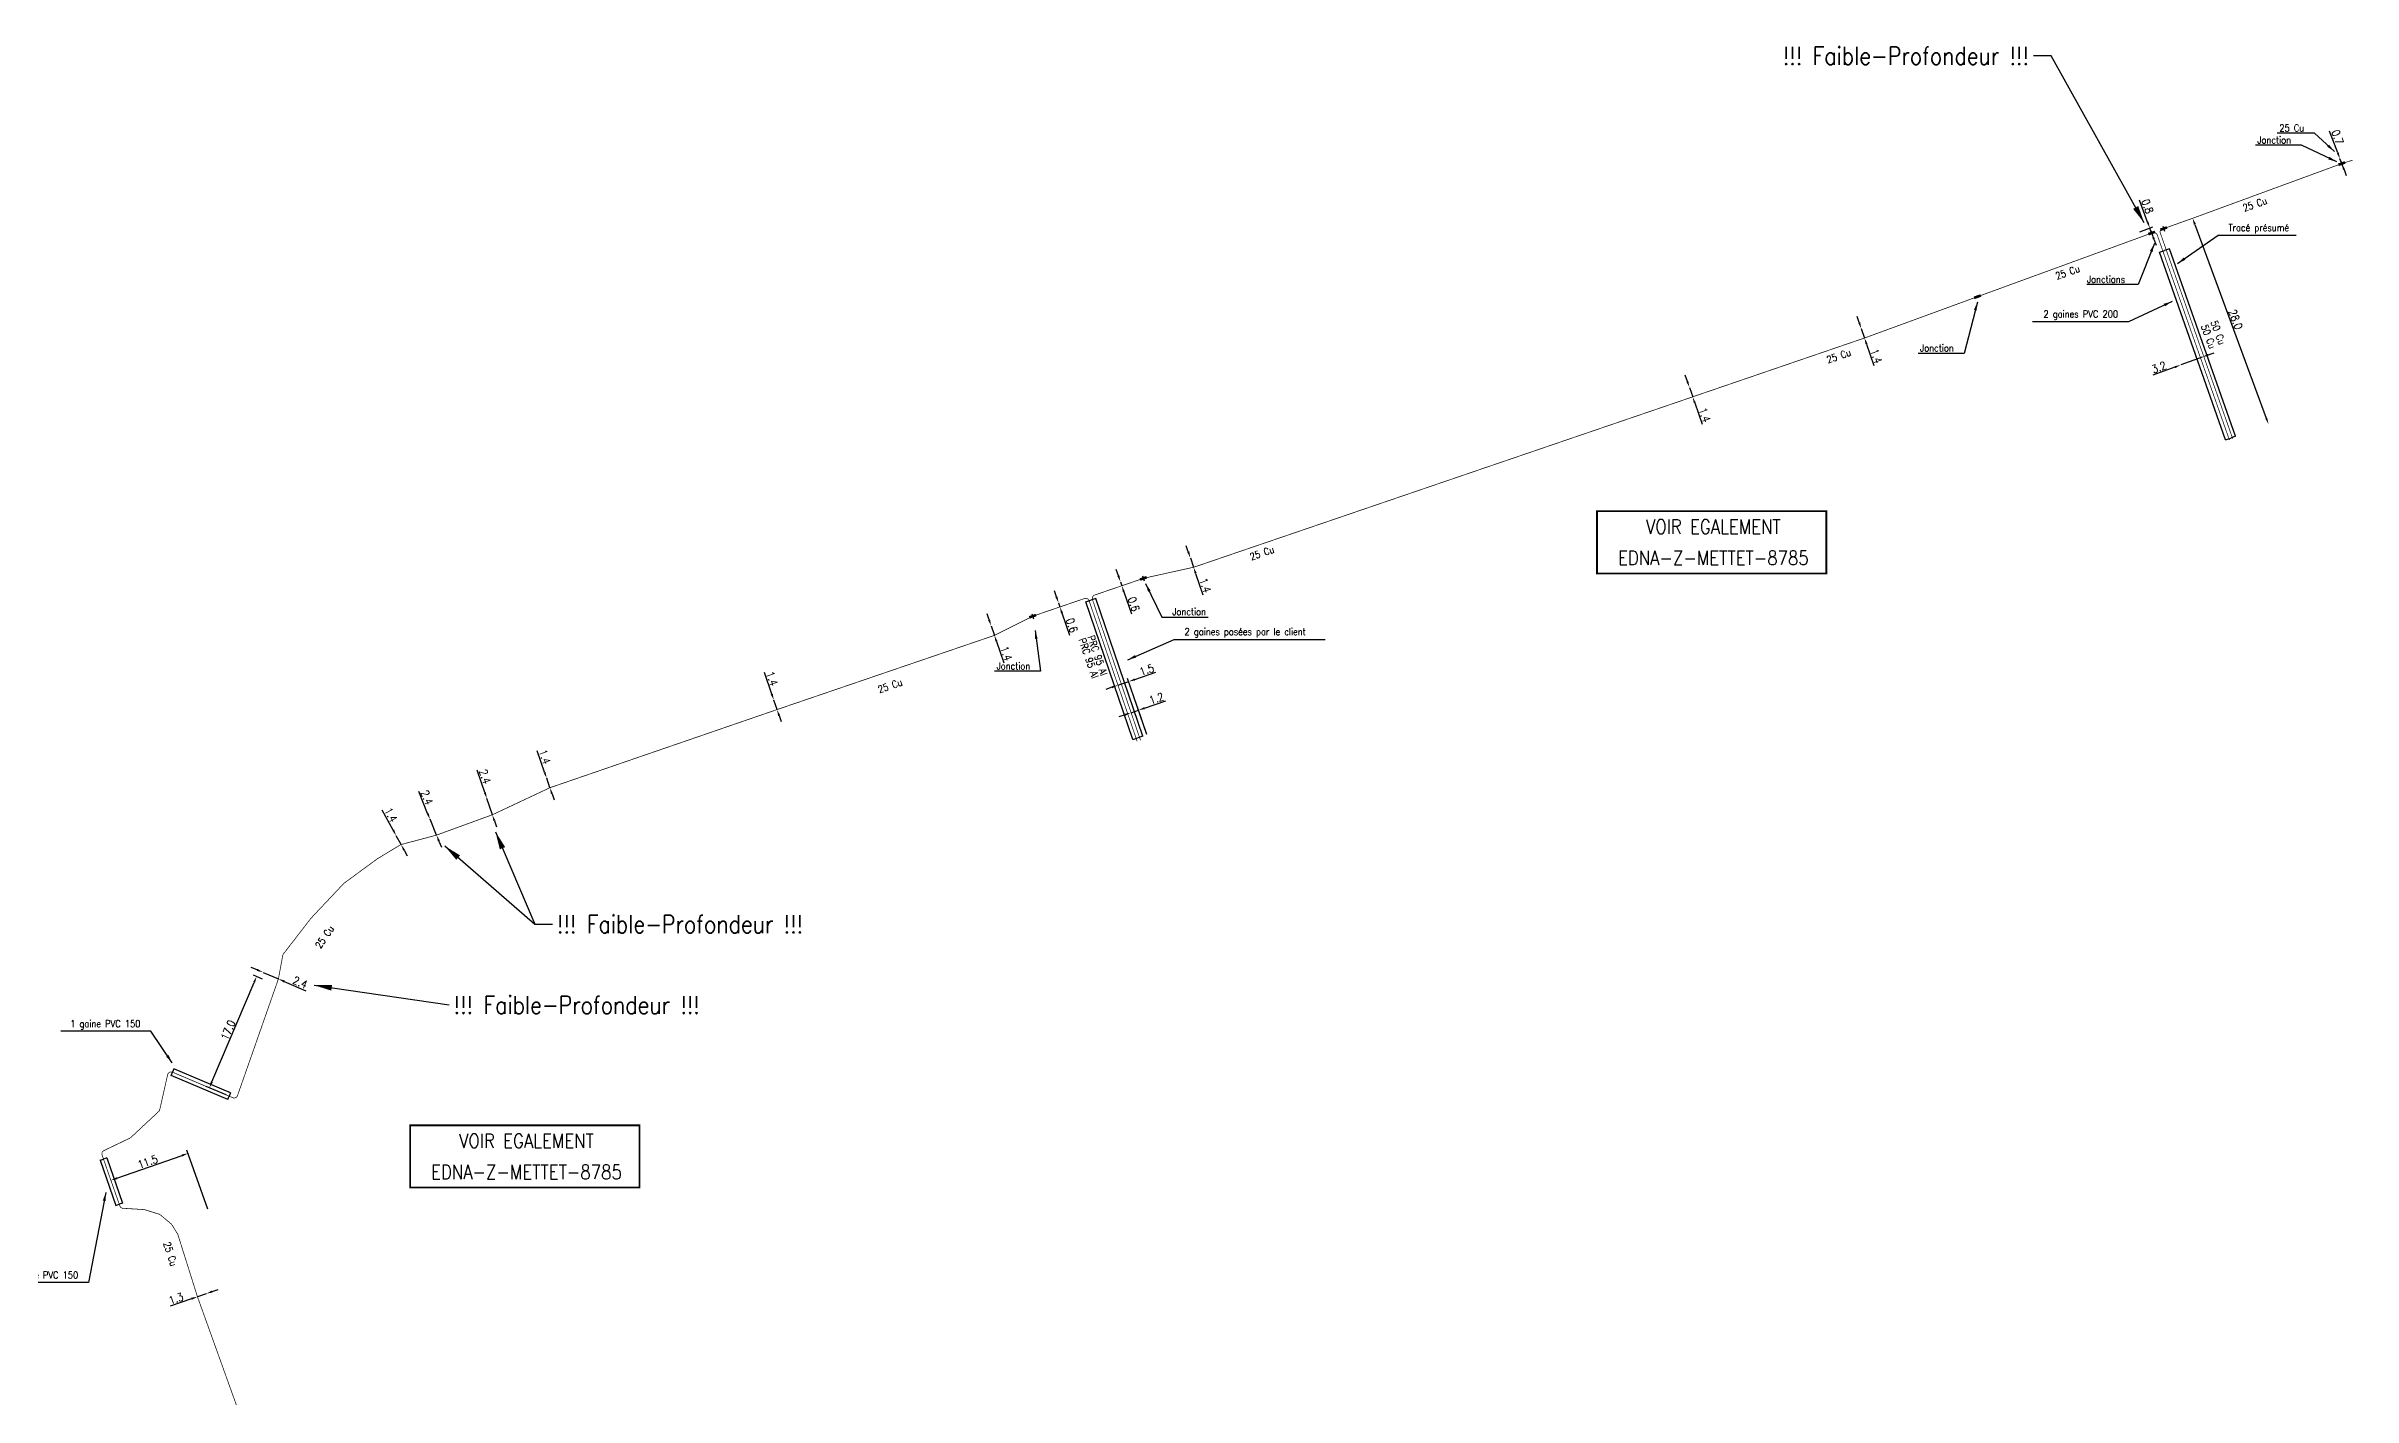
# Model space of a CAD drawing. Header units: millimetres. Extents: x 169511 to 170000, y 110010 to 110475.
# Drawn here: x 169675.7 to 170000, y 110285 to 110474.8 of the extents above; entities that cross this region are included whole.
import ezdxf
from ezdxf.enums import TextEntityAlignment as Align

# ---------------------------------------------------------------- set-up
doc = ezdxf.new("R2010")
doc.units = ezdxf.units.MM
doc.header["$PDMODE"] = 34
doc.layers.get('0').update_dxf_attribs({"linetype": 'CONTINUOUS'})
doc.layers.get('Defpoints').update_dxf_attribs({"linetype": 'CONTINUOUS'})
for name, color, linetype in [('M_120', 5, 'M_ST_13'), ('M_300', 7, 'CONTINUOUS'), ('M_400', 7, 'CONTINUOUS'), ('M_420', 7, 'CONTINUOUS'), ('M_930', 7, 'CONTINUOUS')]:
    doc.layers.add(name, color=color, linetype=linetype)
doc.styles.get("Standard").update_dxf_attribs({"font": 'romans.shx', "width": 0.85})
doc.linetypes.add('M_ST_13', pattern='A,5,-0.3,["oo",Standard,S=1.5,R=0,X=0,Y=-0.5],-3', length=8.3)
doc.dimstyles.get("Standard").update_dxf_attribs({"dimtxt": 1.5, "dimasz": 1.2, "dimexe": 0.625, "dimexo": 0.625, "dimgap": 0.25, "dimtad": 1, "dimdec": 1, "dimzin": 0, "dimdsep": 46, "dimtxsty": 'Standard', "dimcen": -0.5, "dimadec": 0, "dimazin": 0, "dimtfac": 1, "dimtdec": 1, "dimtmove": 0, "dimatfit": 3, "dimfxl": 0, "dimtolj": 1, "dimtzin": 0, "dimarcsym": 0})

# ---------------------------------------------------------------- blocks, each defined once
blk = doc.blocks.new('*D43')
at = {"layer": 'Defpoints', "color": 0, "linetype": 'Continuous', "transparency": 16777216}
for p in [(169818.07, 110396.58), (169818.07, 110396.58), (169818.26, 110396.01)]:
    blk.add_point(p, dxfattribs=at)
at = {"layer": 'M_120', "color": 0, "linetype": 'Continuous', "lineweight": -2, "transparency": 16777216}
for p, q in [((169817.78, 110397.43), (169817.49, 110398.28)), ((169818.07, 110396.58), (169818.26, 110396.01)), ((169818.55, 110395.16), (169819.61, 110392.05))]:
    blk.add_line(p, q, dxfattribs=at)
at = {"layer": 'M_120', "color": 0, "linetype": 'Continuous', "transparency": 16777216}
for points in [[(169817.92, 110397.48), (169817.64, 110397.38), (169818.07, 110396.58)], [(169818.7, 110395.21), (169818.41, 110395.11), (169818.26, 110396.01)]]:
    blk.add_solid(points, dxfattribs=at)
at = {"layer": 'M_120', "color": 0, "linetype": 'Continuous', "transparency": 16777216, "insert": (169819.94, 110393.42), "char_height": 1.125, "attachment_point": 5, "rotation": 288.8615}
blk.add_mtext('\\A1;0.6', dxfattribs=at)
blk = doc.blocks.new('*D44')
at = {"layer": 'Defpoints', "color": 0, "linetype": 'Continuous', "transparency": 16777216}
for p in [(169826.78, 110399.55), (169826.78, 110399.55), (169826.97, 110398.98)]:
    blk.add_point(p, dxfattribs=at)
at = {"layer": 'M_120', "color": 0, "linetype": 'Continuous', "lineweight": -2, "transparency": 16777216}
for p, q in [((169826.49, 110400.4), (169826.2, 110401.26)), ((169826.78, 110399.55), (169826.97, 110398.98)), ((169827.26, 110398.13), (169828.32, 110395.03))]:
    blk.add_line(p, q, dxfattribs=at)
at = {"layer": 'M_120', "color": 0, "linetype": 'Continuous', "transparency": 16777216}
for points in [[(169826.63, 110400.45), (169826.34, 110400.35), (169826.78, 110399.55)], [(169827.4, 110398.18), (169827.12, 110398.08), (169826.97, 110398.98)]]:
    blk.add_solid(points, dxfattribs=at)
at = {"layer": 'M_120', "color": 0, "linetype": 'Continuous', "transparency": 16777216, "insert": (169828.65, 110396.4), "char_height": 1.125, "attachment_point": 5, "rotation": 288.8615}
blk.add_mtext('\\A1;0.6', dxfattribs=at)
blk = doc.blocks.new('*D45')
at = {"layer": 'Defpoints', "color": 0, "linetype": 'Continuous', "transparency": 16777216}
for p in [(169826.43, 110385), (169827.94, 110385.52), (169830.64, 110377.62)]:
    blk.add_point(p, dxfattribs=at)
at = {"layer": 'M_120', "color": 0, "linetype": 'Continuous', "lineweight": -2, "transparency": 16777216}
for p, q in [((169828.79, 110385.81), (169831.77, 110386.83)), ((169825.58, 110384.71), (169824.73, 110384.42)), ((169826.43, 110385), (169827.94, 110385.52)), ((169830.49, 110378.07), (169827.79, 110385.96))]:
    blk.add_line(p, q, dxfattribs=at)
at = {"layer": 'M_120', "color": 0, "linetype": 'Continuous', "transparency": 16777216}
for points in [[(169825.53, 110384.85), (169825.63, 110384.57), (169826.43, 110385)], [(169828.75, 110385.95), (169828.84, 110385.67), (169827.94, 110385.52)]]:
    blk.add_solid(points, dxfattribs=at)
at = {"layer": 'M_120', "color": 0, "linetype": 'Continuous', "transparency": 16777216, "insert": (169830.46, 110387.17), "char_height": 1.125, "attachment_point": 5, "rotation": 18.8615}
blk.add_mtext('\\A1;1.5', dxfattribs=at)
blk = doc.blocks.new('M_300_04')
at = {"color": 0, "linetype": 'Continuous'}
blk.add_line((0, 0.375), (0, -0.375), dxfattribs=at)
blk.add_solid([(-0.5, 0.1875), (-0.5, -0.1875), (0.5, 0.1875), (0.5, -0.1875)], dxfattribs=at)
at = {"color": 0, "linetype": 'Continuous', "width": 0.75, "flags": 3}
for tag, p in [('DEF_LEG', (0, -5)), ('DEF_COUP', (0, -7.5)), ('DEF_TYPE', (0, -10))]:
    blk.add_attdef(tag, text='', height=1.2, dxfattribs=at).set_placement(p, align=Align.MIDDLE)
blk = doc.blocks.new('*D46')
at = {"layer": 'Defpoints', "color": 0, "linetype": 'Continuous', "transparency": 16777216}
for p in [(169828.28, 110381.14), (169829.32, 110381.49), (169830.64, 110377.62)]:
    blk.add_point(p, dxfattribs=at)
at = {"layer": 'M_120', "color": 0, "linetype": 'Continuous', "lineweight": -2, "transparency": 16777216}
for p, q in [((169827.43, 110380.85), (169826.57, 110380.56)), ((169828.28, 110381.14), (169829.32, 110381.49)), ((169830.49, 110378.07), (169829.17, 110381.94)), ((169830.17, 110381.79), (169833.14, 110382.8))]:
    blk.add_line(p, q, dxfattribs=at)
at = {"layer": 'M_120', "color": 0, "linetype": 'Continuous', "transparency": 16777216}
for points in [[(169827.38, 110380.99), (169827.47, 110380.71), (169828.28, 110381.14)], [(169830.12, 110381.93), (169830.22, 110381.64), (169829.32, 110381.49)]]:
    blk.add_solid(points, dxfattribs=at)
at = {"layer": 'M_120', "color": 0, "linetype": 'Continuous', "transparency": 16777216, "insert": (169831.84, 110383.15), "char_height": 1.125, "attachment_point": 5, "rotation": 18.8615}
blk.add_mtext('\\A1;1.2', dxfattribs=at)
blk = doc.blocks.new('*D49')
at = {"layer": 'Defpoints', "color": 0, "linetype": 'Continuous', "transparency": 16777216}
for p in [(169998.24, 110458.99), (169998.24, 110458.99), (169998.49, 110458.33)]:
    blk.add_point(p, dxfattribs=at)
at = {"layer": 'M_120', "color": 0, "linetype": 'Continuous', "lineweight": -2, "transparency": 16777216}
for p, q in [((169997.93, 110459.83), (169996.77, 110462.9)), ((169998.49, 110458.33), (169998.24, 110458.99)), ((169998.81, 110457.49), (169999.12, 110456.64))]:
    blk.add_line(p, q, dxfattribs=at)
at = {"layer": 'M_120', "color": 0, "linetype": 'Continuous', "transparency": 16777216}
for points in [[(169998.07, 110459.88), (169997.79, 110459.77), (169998.24, 110458.99)], [(169998.95, 110457.54), (169998.67, 110457.43), (169998.49, 110458.33)]]:
    blk.add_solid(points, dxfattribs=at)
at = {"layer": 'M_120', "color": 0, "linetype": 'Continuous', "transparency": 16777216, "insert": (169997.9, 110462.05), "char_height": 1.125, "attachment_point": 5, "rotation": 290.5835}
blk.add_mtext('\\A1;0.7', dxfattribs=at)
blk = doc.blocks.new('*D50')
at = {"layer": 'Defpoints', "color": 0, "linetype": 'Continuous', "transparency": 16777216}
for p in [(169977.52, 110450.64), (169988.19, 110421.69), (169988.19, 110421.69)]:
    blk.add_point(p, dxfattribs=at)
at = {"layer": 'M_120', "color": 0, "linetype": 'Continuous', "lineweight": -2, "transparency": 16777216}
blk.add_line((169977.84, 110449.79), (169987.88, 110422.53), dxfattribs=at)
at = {"layer": 'M_120', "color": 0, "linetype": 'Continuous', "transparency": 16777216}
for points in [[(169977.98, 110449.85), (169977.69, 110449.74), (169977.52, 110450.64)], [(169988.02, 110422.58), (169987.74, 110422.48), (169988.19, 110421.69)]]:
    blk.add_solid(points, dxfattribs=at)
at = {"layer": 'M_120', "color": 0, "linetype": 'Continuous', "transparency": 16777216, "insert": (169983.56, 110436.42), "char_height": 1.125, "attachment_point": 5, "rotation": 290.2247}
blk.add_mtext('\\A1;28.0', dxfattribs=at)
blk = doc.blocks.new('*D51')
at = {"layer": 'Defpoints', "color": 0, "linetype": 'Continuous', "transparency": 16777216}
for p in [(169930.93, 110435.14), (169930.93, 110435.14), (169931.39, 110433.81)]:
    blk.add_point(p, dxfattribs=at)
at = {"layer": 'M_120', "color": 0, "linetype": 'Continuous', "lineweight": -2, "transparency": 16777216}
for p, q in [((169930.64, 110435.99), (169930.35, 110436.84)), ((169930.93, 110435.14), (169931.39, 110433.81)), ((169931.68, 110432.96), (169932.71, 110429.95))]:
    blk.add_line(p, q, dxfattribs=at)
at = {"layer": 'M_120', "color": 0, "linetype": 'Continuous', "transparency": 16777216}
for points in [[(169930.78, 110436.04), (169930.5, 110435.94), (169930.93, 110435.14)], [(169931.82, 110433.01), (169931.54, 110432.91), (169931.39, 110433.81)]]:
    blk.add_solid(points, dxfattribs=at)
at = {"layer": 'M_120', "color": 0, "linetype": 'Continuous', "transparency": 16777216, "insert": (169933.05, 110431.27), "char_height": 1.125, "attachment_point": 5, "rotation": 288.8789}
blk.add_mtext('\\A1;1.4', dxfattribs=at)
blk = doc.blocks.new('*D52')
at = {"layer": 'Defpoints', "color": 0, "linetype": 'Continuous', "transparency": 16777216}
for p in [(169906.77, 110426.87), (169906.77, 110426.87), (169907.23, 110425.54)]:
    blk.add_point(p, dxfattribs=at)
at = {"layer": 'M_120', "color": 0, "linetype": 'Continuous', "lineweight": -2, "transparency": 16777216}
for p, q in [((169906.48, 110427.72), (169906.19, 110428.57)), ((169906.77, 110426.87), (169907.23, 110425.54)), ((169907.22, 110427.02), (169907.22, 110427.02)), ((169907.52, 110424.69), (169908.56, 110421.68))]:
    blk.add_line(p, q, dxfattribs=at)
at = {"layer": 'M_120', "color": 0, "linetype": 'Continuous', "transparency": 16777216}
for points in [[(169906.62, 110427.77), (169906.34, 110427.67), (169906.77, 110426.87)], [(169907.66, 110424.74), (169907.38, 110424.65), (169907.23, 110425.54)]]:
    blk.add_solid(points, dxfattribs=at)
at = {"layer": 'M_120', "color": 0, "linetype": 'Continuous', "transparency": 16777216, "insert": (169908.9, 110423), "char_height": 1.125, "attachment_point": 5, "rotation": 288.9593}
blk.add_mtext('\\A1;1.4', dxfattribs=at)
blk = doc.blocks.new('*D53')
at = {"layer": 'Defpoints', "color": 0, "linetype": 'Continuous', "transparency": 16777216}
for p in [(169836.61, 110402.91), (169836.61, 110402.91), (169837.06, 110401.59)]:
    blk.add_point(p, dxfattribs=at)
at = {"layer": 'M_120', "color": 0, "linetype": 'Continuous', "lineweight": -2, "transparency": 16777216}
for p, q in [((169836.32, 110403.76), (169836.03, 110404.61)), ((169836.61, 110402.91), (169837.06, 110401.59)), ((169837.35, 110400.73), (169838.38, 110397.72))]:
    blk.add_line(p, q, dxfattribs=at)
at = {"layer": 'M_120', "color": 0, "linetype": 'Continuous', "transparency": 16777216}
for points in [[(169836.46, 110403.81), (169836.17, 110403.71), (169836.61, 110402.91)], [(169837.49, 110400.78), (169837.21, 110400.68), (169837.06, 110401.59)]]:
    blk.add_solid(points, dxfattribs=at)
at = {"layer": 'M_120', "color": 0, "linetype": 'Continuous', "transparency": 16777216, "insert": (169838.72, 110399.04), "char_height": 1.125, "attachment_point": 5, "rotation": 288.8615}
blk.add_mtext('\\A1;1.4', dxfattribs=at)
blk = doc.blocks.new('*D54')
at = {"layer": 'Defpoints', "color": 0, "linetype": 'Continuous', "transparency": 16777216}
for p in [(169808.6, 110393.34), (169808.6, 110393.34), (169809.06, 110392.01)]:
    blk.add_point(p, dxfattribs=at)
at = {"layer": 'M_120', "color": 0, "linetype": 'Continuous', "lineweight": -2, "transparency": 16777216}
for p, q in [((169808.31, 110394.19), (169808.02, 110395.05)), ((169808.6, 110393.34), (169809.06, 110392.01)), ((169809.05, 110393.49), (169809.05, 110393.49)), ((169809.35, 110391.16), (169810.38, 110388.14))]:
    blk.add_line(p, q, dxfattribs=at)
at = {"layer": 'M_120', "color": 0, "linetype": 'Continuous', "transparency": 16777216}
for points in [[(169808.45, 110394.24), (169808.17, 110394.15), (169808.6, 110393.34)], [(169809.49, 110391.21), (169809.21, 110391.11), (169809.06, 110392.01)]]:
    blk.add_solid(points, dxfattribs=at)
at = {"layer": 'M_120', "color": 0, "linetype": 'Continuous', "transparency": 16777216, "insert": (169810.72, 110389.47), "char_height": 1.125, "attachment_point": 5, "rotation": 288.8615}
blk.add_mtext('\\A1;1.4', dxfattribs=at)
blk = doc.blocks.new('*D55')
at = {"layer": 'Defpoints', "color": 0, "linetype": 'Continuous', "transparency": 16777216}
for p in [(169746.11, 110371.92), (169746.11, 110371.92), (169746.56, 110370.59)]:
    blk.add_point(p, dxfattribs=at)
at = {"layer": 'M_120', "color": 0, "linetype": 'Continuous', "lineweight": -2, "transparency": 16777216}
for p, q in [((169745.81, 110372.77), (169744.77, 110375.78)), ((169746.56, 110370.59), (169746.11, 110371.92)), ((169746.86, 110369.74), (169747.15, 110368.89))]:
    blk.add_line(p, q, dxfattribs=at)
at = {"layer": 'M_120', "color": 0, "linetype": 'Continuous', "transparency": 16777216}
for points in [[(169745.95, 110372.82), (169745.67, 110372.72), (169746.11, 110371.92)], [(169747, 110369.79), (169746.71, 110369.69), (169746.56, 110370.59)]]:
    blk.add_solid(points, dxfattribs=at)
at = {"layer": 'M_120', "color": 0, "linetype": 'Continuous', "transparency": 16777216, "insert": (169745.85, 110374.94), "char_height": 1.125, "attachment_point": 5, "rotation": 289.0401}
blk.add_mtext('\\A1;1.4', dxfattribs=at)
blk = doc.blocks.new('*D56')
at = {"layer": 'Defpoints', "color": 0, "linetype": 'Continuous', "transparency": 16777216}
for p in [(169737.7, 110369.07), (169737.7, 110369.07), (169738.47, 110366.79)]:
    blk.add_point(p, dxfattribs=at)
at = {"layer": 'M_120', "color": 0, "linetype": 'Continuous', "lineweight": -2, "transparency": 16777216}
for p, q in [((169737.42, 110369.92), (169736.35, 110373.07)), ((169738.47, 110366.79), (169737.7, 110369.07)), ((169738.76, 110365.94), (169739.05, 110365.09))]:
    blk.add_line(p, q, dxfattribs=at)
at = {"layer": 'M_120', "color": 0, "linetype": 'Continuous', "transparency": 16777216}
for points in [[(169737.56, 110369.97), (169737.27, 110369.87), (169737.7, 110369.07)], [(169738.9, 110365.99), (169738.62, 110365.89), (169738.47, 110366.79)]]:
    blk.add_solid(points, dxfattribs=at)
at = {"layer": 'M_120', "color": 0, "linetype": 'Continuous', "transparency": 16777216, "insert": (169737.45, 110372.16), "char_height": 1.125, "attachment_point": 5, "rotation": 288.6273}
blk.add_mtext('\\A1;2.4', dxfattribs=at)
blk = doc.blocks.new('*D57')
at = {"layer": 'Defpoints', "color": 0, "linetype": 'Continuous', "transparency": 16777216}
for p in [(169729.71, 110366.15), (169729.71, 110366.15), (169730.62, 110363.93)]:
    blk.add_point(p, dxfattribs=at)
at = {"layer": 'M_120', "color": 0, "linetype": 'Continuous', "lineweight": -2, "transparency": 16777216}
for p, q in [((169729.37, 110366.98), (169728.12, 110370.06)), ((169730.62, 110363.93), (169729.71, 110366.15)), ((169730.96, 110363.09), (169731.3, 110362.26))]:
    blk.add_line(p, q, dxfattribs=at)
at = {"layer": 'M_120', "color": 0, "linetype": 'Continuous', "transparency": 16777216}
for points in [[(169729.51, 110367.04), (169729.23, 110366.93), (169729.71, 110366.15)], [(169731.1, 110363.15), (169730.82, 110363.04), (169730.62, 110363.93)]]:
    blk.add_solid(points, dxfattribs=at)
at = {"layer": 'M_120', "color": 0, "linetype": 'Continuous', "transparency": 16777216, "insert": (169729.27, 110369.22), "char_height": 1.125, "attachment_point": 5, "rotation": 292.1597}
blk.add_mtext('\\A1;2.4', dxfattribs=at)
blk = doc.blocks.new('*D58')
at = {"layer": 'Defpoints', "color": 0, "linetype": 'Continuous', "transparency": 16777216}
for p in [(169724.96, 110363.84), (169724.96, 110363.84), (169725.63, 110362.61)]:
    blk.add_point(p, dxfattribs=at)
at = {"layer": 'M_120', "color": 0, "linetype": 'Continuous', "lineweight": -2, "transparency": 16777216}
for p, q in [((169724.53, 110364.63), (169723, 110367.43)), ((169725.63, 110362.61), (169724.96, 110363.84)), ((169726.06, 110361.82), (169726.49, 110361.03))]:
    blk.add_line(p, q, dxfattribs=at)
at = {"layer": 'M_120', "color": 0, "linetype": 'Continuous', "transparency": 16777216}
for points in [[(169724.66, 110364.7), (169724.4, 110364.56), (169724.96, 110363.84)], [(169726.19, 110361.89), (169725.93, 110361.75), (169725.63, 110362.61)]]:
    blk.add_solid(points, dxfattribs=at)
at = {"layer": 'M_120', "color": 0, "linetype": 'Continuous', "transparency": 16777216, "insert": (169724.21, 110366.78), "char_height": 1.125, "attachment_point": 5, "rotation": 298.6252}
blk.add_mtext('\\A1;1.4', dxfattribs=at)
blk = doc.blocks.new('*D59')
at = {"layer": 'Defpoints', "color": 0, "linetype": 'Continuous', "transparency": 16777216}
for p in [(169705.33, 110344.06), (169706.6, 110343.52), (169701.47, 110327.23)]:
    blk.add_point(p, dxfattribs=at)
at = {"layer": 'M_120', "color": 0, "linetype": 'Continuous', "lineweight": -2, "transparency": 16777216}
for p, q in [((169699.04, 110329.24), (169704.97, 110343.23)), ((169706.17, 110343.7), (169704.89, 110344.24)), ((169701.03, 110327.42), (169698.25, 110328.59))]:
    blk.add_line(p, q, dxfattribs=at)
at = {"layer": 'M_120', "color": 0, "linetype": 'Continuous', "transparency": 16777216}
for points in [[(169704.84, 110343.29), (169705.11, 110343.17), (169705.33, 110344.06)], [(169698.9, 110329.3), (169699.18, 110329.18), (169698.69, 110328.41)]]:
    blk.add_solid(points, dxfattribs=at)
at = {"layer": 'M_120', "color": 0, "linetype": 'Continuous', "transparency": 16777216, "insert": (169701.32, 110336.53), "char_height": 1.125, "attachment_point": 5, "rotation": 67.0087}
blk.add_mtext('\\A1;17.0', dxfattribs=at)
blk = doc.blocks.new('*D60')
at = {"layer": 'Defpoints', "color": 0, "linetype": 'Continuous', "transparency": 16777216}
for p in [(169706.23, 110344.64), (169706.23, 110344.64), (169708.39, 110343.72)]:
    blk.add_point(p, dxfattribs=at)
at = {"layer": 'M_120', "color": 0, "linetype": 'Continuous', "lineweight": -2, "transparency": 16777216}
for p, q in [((169705.4, 110344.99), (169704.57, 110345.34)), ((169706.23, 110344.64), (169708.39, 110343.72)), ((169709.22, 110343.36), (169712.27, 110342.06))]:
    blk.add_line(p, q, dxfattribs=at)
at = {"layer": 'M_120', "color": 0, "linetype": 'Continuous', "transparency": 16777216}
for points in [[(169705.46, 110345.13), (169705.34, 110344.85), (169706.23, 110344.64)], [(169709.28, 110343.5), (169709.16, 110343.22), (169708.39, 110343.72)]]:
    blk.add_solid(points, dxfattribs=at)
at = {"layer": 'M_120', "color": 0, "linetype": 'Continuous', "transparency": 16777216, "insert": (169711.45, 110343.22), "char_height": 1.125, "attachment_point": 5, "rotation": 336.9045}
blk.add_mtext('\\A1;2.4', dxfattribs=at)
blk = doc.blocks.new('*D61')
at = {"layer": 'Defpoints', "color": 0, "linetype": 'Continuous', "transparency": 16777216}
for p in [(169695.7, 110319.2), (169684.84, 110315.4), (169698.61, 110310.88)]:
    blk.add_point(p, dxfattribs=at)
at = {"layer": 'M_120', "color": 0, "linetype": 'Continuous', "lineweight": -2, "transparency": 16777216}
for p, q in [((169685.69, 110315.7), (169694.85, 110318.9)), ((169698.45, 110311.33), (169695.54, 110319.64))]:
    blk.add_line(p, q, dxfattribs=at)
at = {"layer": 'M_120', "color": 0, "linetype": 'Continuous', "transparency": 16777216}
for points in [[(169694.8, 110319.04), (169694.9, 110318.76), (169695.7, 110319.2)], [(169685.64, 110315.84), (169685.74, 110315.56), (169684.84, 110315.4)]]:
    blk.add_solid(points, dxfattribs=at)
at = {"layer": 'M_120', "color": 0, "linetype": 'Continuous', "transparency": 16777216, "insert": (169690.02, 110318.01), "char_height": 1.125, "attachment_point": 5, "rotation": 19.2735}
blk.add_mtext('\\A1;11.5', dxfattribs=at)
blk = doc.blocks.new('*D62')
at = {"layer": 'Defpoints', "color": 0, "linetype": 'Continuous', "transparency": 16777216}
for p in [(169698.24, 110299.47), (169698.24, 110299.47), (169697.01, 110299.04)]:
    blk.add_point(p, dxfattribs=at)
at = {"layer": 'M_120', "color": 0, "linetype": 'Continuous', "lineweight": -2, "transparency": 16777216}
for p, q in [((169698.24, 110299.47), (169697.01, 110299.04)), ((169699.09, 110299.77), (169699.93, 110300.07)), ((169696.16, 110298.75), (169693.19, 110297.71))]:
    blk.add_line(p, q, dxfattribs=at)
at = {"layer": 'M_120', "color": 0, "linetype": 'Continuous', "transparency": 16777216}
for points in [[(169699.04, 110299.91), (169699.13, 110299.63), (169698.24, 110299.47)], [(169696.11, 110298.89), (169696.21, 110298.6), (169697.01, 110299.04)]]:
    blk.add_solid(points, dxfattribs=at)
at = {"layer": 'M_120', "color": 0, "linetype": 'Continuous', "transparency": 16777216, "insert": (169694, 110298.79), "char_height": 1.125, "attachment_point": 5, "rotation": 19.2735}
blk.add_mtext('\\A1;1.3', dxfattribs=at)
blk = doc.blocks.new('*D69')
at = {"layer": 'Defpoints', "color": 0, "linetype": 'Continuous', "transparency": 16777216}
for p in [(169969.67, 110448.6), (169971.5, 110449.27), (169971.76, 110448.57)]:
    blk.add_point(p, dxfattribs=at)
at = {"layer": 'M_120', "color": 0, "linetype": 'Continuous', "lineweight": -2, "transparency": 16777216}
for p, q in [((169971.19, 110450.11), (169970.06, 110453.19)), ((169970.11, 110448.76), (169971.94, 110449.43)), ((169971.76, 110448.57), (169971.5, 110449.27)), ((169972.07, 110447.72), (169972.38, 110446.88))]:
    blk.add_line(p, q, dxfattribs=at)
at = {"layer": 'M_120', "color": 0, "linetype": 'Continuous', "transparency": 16777216}
for points in [[(169971.33, 110450.17), (169971.05, 110450.06), (169971.5, 110449.27)], [(169972.21, 110447.77), (169971.93, 110447.67), (169971.76, 110448.57)]]:
    blk.add_solid(points, dxfattribs=at)
at = {"layer": 'M_120', "color": 0, "linetype": 'Continuous', "transparency": 16777216, "insert": (169971.17, 110452.33), "char_height": 1.125, "attachment_point": 5, "rotation": 290.1518}
blk.add_mtext('\\A1;0.8', dxfattribs=at)
blk = doc.blocks.new('M_300_03')
at = {"color": 0, "linetype": 'Continuous'}
blk.add_solid([(-0.5, 0.1875), (-0.5, -0.1875), (0.5, 0.1875), (0.5, -0.1875)], dxfattribs=at)
at = {"color": 0, "linetype": 'Continuous', "width": 0.75, "flags": 3}
for tag, p in [('DEF_LEG', (0, -5)), ('DEF_COUP', (0, -7.5)), ('DEF_TYPE', (0, -10))]:
    blk.add_attdef(tag, text='', height=1.2, dxfattribs=at).set_placement(p, align=Align.MIDDLE)
blk = doc.blocks.new('*D70')
at = {"layer": 'Defpoints', "color": 0, "linetype": 'Continuous', "transparency": 16777216}
for p in [(169778.04, 110382.9), (169778.04, 110382.9), (169778.5, 110381.58)]:
    blk.add_point(p, dxfattribs=at)
at = {"layer": 'M_120', "color": 0, "linetype": 'Continuous', "lineweight": -2, "transparency": 16777216}
for p, q in [((169777.75, 110383.75), (169776.72, 110386.77)), ((169778.5, 110381.58), (169778.04, 110382.9)), ((169778.79, 110380.73), (169779.08, 110379.88))]:
    blk.add_line(p, q, dxfattribs=at)
at = {"layer": 'M_120', "color": 0, "linetype": 'Continuous', "transparency": 16777216}
for points in [[(169777.9, 110383.8), (169777.61, 110383.71), (169778.04, 110382.9)], [(169778.93, 110380.78), (169778.65, 110380.68), (169778.5, 110381.58)]]:
    blk.add_solid(points, dxfattribs=at)
at = {"layer": 'M_120', "color": 0, "linetype": 'Continuous', "transparency": 16777216, "insert": (169777.8, 110385.93), "char_height": 1.125, "attachment_point": 5, "rotation": 288.8615}
blk.add_mtext('\\A1;1.4', dxfattribs=at)
blk = doc.blocks.new('*D71')
at = {"layer": 'Defpoints', "color": 0, "linetype": 'Continuous', "transparency": 16777216}
for p in [(169975.85, 110430.02), (169975.85, 110430.02), (169978.86, 110431.13)]:
    blk.add_point(p, dxfattribs=at)
at = {"layer": 'M_120', "color": 0, "linetype": 'Continuous', "lineweight": -2, "transparency": 16777216}
for p, q in [((169975.01, 110429.71), (169971.93, 110428.57)), ((169978.86, 110431.13), (169975.85, 110430.02)), ((169979.7, 110431.44), (169980.54, 110431.75))]:
    blk.add_line(p, q, dxfattribs=at)
at = {"layer": 'M_120', "color": 0, "linetype": 'Continuous', "transparency": 16777216}
for points in [[(169974.96, 110429.85), (169975.06, 110429.57), (169975.85, 110430.02)], [(169979.65, 110431.58), (169979.75, 110431.3), (169978.86, 110431.13)]]:
    blk.add_solid(points, dxfattribs=at)
at = {"layer": 'M_120', "color": 0, "linetype": 'Continuous', "transparency": 16777216, "insert": (169972.79, 110429.69), "char_height": 1.125, "attachment_point": 5, "rotation": 20.2304}
blk.add_mtext('\\A1;3.2', dxfattribs=at)

msp = doc.modelspace()

# ---------------------------------------------------------------- linework, layer by layer
at = {"layer": 'M_120', "const_width": 0.1}
msp.add_lwpolyline([(170000, 110458.81), (169998.49, 110458.33), (169998.49, 110458.33), (169977.52, 110450.64), (169977.52, 110450.64), (169977.52, 110450.64), (169977.52, 110450.64), (169976.14, 110450.15), (169973.45, 110449.19), (169973.21, 110449.11, 0.414475), (169972.97, 110448.6), (169973.81, 110446.2), (169979.09, 110431.21), (169983.1, 110419.82), (169983.17, 110419.64)], format="xyb", dxfattribs=at)
at = {"layer": 'M_120'}
for points in [[(169829.6, 110377.27, 0.1, 0.1, 0), (169829.46, 110377.67, 0.1, 0.1, 0), (169828.28, 110381.14, 0.1, 0.1, 0), (169826.9, 110385.16, 0.1, 0.1, 0), (169822.84, 110397.05, 0.1, 0.1, -0.414214), (169823.15, 110397.68, 0.1, 0.1, 0), (169829.98, 110400.01, 0.1, 0.1, -0.027734), (169830.03, 110400.03, 0.1, 0.1, 0), (169837.03, 110401.58, 0.1, 0.1, 0.027658), (169837.09, 110401.59, 0.1, 0.1, 0), (169907.18, 110425.52, 0.1, 0.1, -0.053246), (169907.28, 110425.56, 0.1, 0.1, 0), (169931.39, 110433.81, 0.1, 0.1, 0), (169947.27, 110439.62, 0.1, 0.1, 0), (169969.93, 110447.89, 0.1, 0.1, 0), (169971.76, 110448.57, 0.1, 0.1, 0), (169971.89, 110448.62, 0.1, 0.1, -0.418053), (169972.54, 110448.31, 0.1, 0.1, 0), (169973.34, 110446.03, 0.1, 0.1, 0), (169978.62, 110431.04, 0.1, 0.1, 0), (169982.63, 110419.66, 0.1, 0.1, 0), (169982.69, 110419.47, 0, 0, 0)], [(169703.84, 110280.04, 0.1, 0.1, 0), (169697.01, 110299.04, 0.1, 0.1, 0), (169694.26, 110307.77, 0.1, 0.1, 0.063103), (169694.21, 110307.88, 0.1, 0.1, 0), (169693.4, 110309.18, 0.1, 0.1, 0.080872), (169693.29, 110309.3, 0.1, 0.1, 0), (169691.76, 110310.57, 0.1, 0.1, 0.09886), (169691.58, 110310.66, 0.1, 0.1, 0), (169689.61, 110311.27, 0.1, 0.1, 0.058995), (169689.49, 110311.29, 0.1, 0.1, 0), (169686.6, 110311.47, 0.1, 0.1, -0.330249), (169686.1, 110311.8, 0.1, 0.1, 0), (169686.02, 110312.04, 0.1, 0.1, 0), (169684.84, 110315.4, 0.1, 0.1, 0), (169683.8, 110318.39, 0.1, 0.1, 0), (169683.6, 110318.97, 0.1, 0.1, -0.382123), (169683.85, 110319.58, 0.1, 0.1, 0), (169687.54, 110321.35, 0.1, 0.1, 0.076349), (169687.66, 110321.44, 0.1, 0.1, 0), (169691.57, 110325.09, 0.1, 0.1, 0.150465), (169691.71, 110325.34, 0.1, 0.1, 0), (169692.82, 110330.26, 0.1, 0.1, -0.467924), (169693.5, 110330.61, 0.1, 0.1, 0), (169701.47, 110327.23, 0.1, 0.1, 0), (169701.97, 110327.02, 0.1, 0.1, 0.433556), (169702.64, 110327.31, 0.1, 0.1, 0), (169708.38, 110343.68, 0.1, 0.1, 0.038755), (169708.4, 110343.75, 0.1, 0.1, 0), (169709, 110347.01, 0.1, 0.1, -0.11647), (169709.09, 110347.22, 0.1, 0.1, 0), (169712.97, 110352.24, 0.1, 0.1, 0), (169717.54, 110357.09, 0.1, 0.1, -0.045557), (169717.6, 110357.15, 0.1, 0.1, 0), (169722.34, 110360.63, 0.1, 0.1, -0.022517), (169722.38, 110360.65, 0.1, 0.1, 0), (169725.56, 110362.57, 0.1, 0.1, -0.071242), (169725.69, 110362.62, 0.1, 0.1, 0), (169730.6, 110363.92, 0.1, 0.1, 0.022827), (169730.64, 110363.94, 0.1, 0.1, 0), (169738.47, 110366.79, 0.1, 0.1, 0), (169746.56, 110370.59, 0.1, 0.1, 0), (169778.5, 110381.58, 0.1, 0.1, 0), (169778.5, 110381.58, 0.1, 0.1, 0), (169778.5, 110381.58, 0.1, 0.1, 0), (169778.5, 110381.58, 0.1, 0.1, 0), (169809.09, 110392.02, 0.1, 0.1, 0.034003), (169809.15, 110392.05, 0.1, 0.1, 0), (169814.41, 110394.69, 0.1, 0.1, -0.033962), (169814.47, 110394.71, 0.1, 0.1, 0), (169821.73, 110397.19, 0.1, 0.1, -0.414214), (169822.37, 110396.88, 0.1, 0.1, 0), (169826.43, 110385, 0.1, 0.1, 0), (169828.99, 110377.51, 0.1, 0.1, 0), (169829.13, 110377.11, 0, 0, 0)]]:
    msp.add_lwpolyline(points, format="xyseb", dxfattribs=at)
at = {"layer": 'M_400', "color": 7, "linetype": 'CONTINUOUS'}
for p, q in [((169972.87, 110445.87), (169973.58, 110446.12)), ((169982.16, 110419.49), (169972.87, 110445.87)), ((169974.28, 110446.36), (169973.58, 110446.12)), ((169983.57, 110419.99), (169974.28, 110446.36)), ((169982.16, 110419.49), (169982.87, 110419.74)), ((169983.57, 110419.99), (169982.87, 110419.74)), ((169821.9, 110396.72), (169822.61, 110396.96)), ((169828.52, 110377.35), (169821.9, 110396.72)), ((169823.32, 110397.21), (169822.61, 110396.96)), ((169829.94, 110377.83), (169823.32, 110397.21)), ((169828.52, 110377.35), (169829.23, 110377.59)), ((169829.94, 110377.83), (169829.23, 110377.59)), ((169693.31, 110330.15), (169693.5, 110330.61)), ((169701.27, 110326.77), (169693.31, 110330.15)), ((169693.7, 110331.07), (169693.5, 110330.61)), ((169701.66, 110327.69), (169693.7, 110331.07)), ((169701.27, 110326.77), (169701.47, 110327.23)), ((169701.66, 110327.69), (169701.47, 110327.23)), ((169683.33, 110318.22), (169683.8, 110318.39)), ((169683.33, 110318.22), (169685.54, 110311.88)), ((169684.27, 110318.55), (169683.8, 110318.39)), ((169684.27, 110318.55), (169686.49, 110312.21)), ((169686.49, 110312.21), (169686.02, 110312.04)), ((169685.54, 110311.88), (169686.02, 110312.04))]:
    msp.add_line(p, q, dxfattribs=at)
at = {"layer": 'M_930', "const_width": 0.25}
for points in [[(169893.78, 110409.46), (169926.03, 110409.46), (169926.03, 110400.72), (169893.78, 110400.72)], [(169726.91, 110323.13), (169759.16, 110323.13), (169759.16, 110314.39), (169726.91, 110314.39)]]:
    msp.add_lwpolyline(points, close=True, dxfattribs=at)

# ---------------------------------------------------------------- block references
at = {"layer": 'M_300'}
for name, p, rotation in [('M_300_04', (169998.49, 110458.33), 19.35049619225895), ('M_300_04', (169971.76, 110448.57), 19.35049619225895), ('M_300_04', (169973.45, 110449.19), 19.35049619225895), ('M_300_03', (169947.27, 110439.62), 20.06730246947615)]:
    msp.add_blockref(name, p, dxfattribs=dict(at, rotation=rotation))
at = {"layer": 'M_300', "ltscale": 0.5}
for p, rotation in [((169830, 110400.02), 18.86150343582653), ((169814.44, 110394.7), 18.8615034357709)]:
    msp.add_blockref('M_300_04', p, dxfattribs=dict(at, rotation=rotation))

# ---------------------------------------------------------------- texts
at = {"layer": 'M_120', "linetype": 'Continuous', "width": 0.85}
for rotation, p in [(19.0457, (169984.79, 110451.57)), (19.0457, (169958.46, 110442.01)), (19.0457, (169926.28, 110430.24)), (19.0457, (169845.19, 110402.54)), (19.0457, (169792.9, 110383.88)), (55.7138, (169714.31, 110347.88)), (287.4888, (169692.21, 110306.56))]:
    msp.add_text('25 Cu', height=1, rotation=rotation, dxfattribs=at).set_placement(p)
at = {"layer": 'M_120', "width": 0.85}
for p in [(169978.68, 110435.47), (169980.02, 110436.04)]:
    msp.add_text('50 Cu', height=1, rotation=290.5025, dxfattribs=at).set_placement(p)
at = {"layer": 'M_120', "ltscale": 0.5, "width": 0.85}
for p in [(169820.89, 110391.41), (169822.13, 110391.79)]:
    msp.add_text('PRC 95 Al', height=1, rotation=288.8615, dxfattribs=at).set_placement(p)
at = {"layer": 'M_120', "linetype": 'Continuous', "char_height": 1}
for s, insert, attachment_point in [('25 Cu', (169993.21, 110463.34), 6), ('Tracé présumé', (169982.56, 110449.16), 4)]:
    msp.add_mtext(s, dxfattribs=dict(at, insert=insert, attachment_point=attachment_point))
at = {"layer": 'M_300', "linetype": 'Continuous', "char_height": 1}
for s, insert, attachment_point in [('Jonction', (169991.36, 110461.65), 6), ('Jonctions', (169962.67, 110442.07), 4), ('Jonction', (169943.94, 110432.4), 6), ('Jonction', (169834.07, 110395.33), 4), ('Jonction', (169814.1, 110387.71), 6)]:
    msp.add_mtext(s, dxfattribs=dict(at, insert=insert, attachment_point=attachment_point))
at = {"layer": 'M_400', "char_height": 1}
for s, insert, attachment_point in [('2 gaines PVC 200 ', (169967.04, 110437.01), 6), ('2 gaines posées par le client ', (169835.79, 110392.37), 4), ('1 gaine PVC 150 ', (169688.99, 110337.27), 6), ('1 gaine PVC 150 ', (169680.24, 110301.94), 6)]:
    msp.add_mtext(s, dxfattribs=dict(at, insert=insert, attachment_point=attachment_point))
at = {"layer": 'M_420', "char_height": 2.5}
for insert, attachment_point in [((169954.52, 110473.47), 6), ((169747.56, 110351.41), 4), ((169733.04, 110340.05), 4)]:
    msp.add_mtext('!!! Faible-Profondeur !!!', dxfattribs=dict(at, insert=insert, attachment_point=attachment_point))
at = {"layer": 'M_930', "width": 0.85}
for s, p in [('VOIR EGALEMENT', (169910.14, 110406.29)), ('EDNA-Z-METTET-8785', (169910.14, 110401.91)), ('VOIR EGALEMENT', (169743.27, 110319.96)), ('EDNA-Z-METTET-8785', (169743.27, 110315.58))]:
    msp.add_text(s, height=2, dxfattribs=at).set_placement(p, align=Align.CENTER)

# ---------------------------------------------------------------- dimensions: what is measured, and where the dimension line sits
at = {"layer": 'M_120', "linetype": 'Continuous'}
for base, p1, p2, angle, override, picture, middle in [((169998.24, 110458.99), (169998.49, 110458.33), (169998.24, 110458.99), 290.5835, {"dimscale": 0.75, "dimlfac": 1, "dimlunit": 2, "dimatfit": 0}, '*D49', (169997.19, 110461.78)), ((169971.5007, 110449.27), (169971.7591, 110448.5659), (169969.672, 110448.599), 290.1518, {"dimscale": 0.75, "dimatfit": 0}, '*D69', (169970.4708, 110452.0763)), ((169930.93, 110435.14), (169931.39, 110433.81), (169930.93, 110435.14), 288.8789, {"dimscale": 0.75, "dimatfit": 0}, '*D51', (169932.34, 110431.03)), ((169975.85, 110430.02), (169978.86, 110431.13), (169975.85, 110430.02), 20.2304, {"dimscale": 0.75, "dimlfac": 1, "dimlunit": 2, "dimatfit": 0}, '*D71', (169973.05, 110428.99)), ((169906.77, 110426.87), (169907.23, 110425.54), (169906.77, 110426.87), 288.9593, {"dimscale": 0.75, "dimatfit": 0}, '*D52', (169908.19, 110422.76)), ((169836.61, 110402.91), (169837.06, 110401.59), (169836.61, 110402.91), 288.8615, {"dimscale": 0.75, "dimatfit": 0}, '*D53', (169838.01, 110398.8)), ((169826.78, 110399.55), (169826.97, 110398.98), (169826.78, 110399.55), 288.8615, {"dimscale": 0.75, "dimatfit": 0}, '*D44', (169827.94, 110396.16)), ((169818.07, 110396.58), (169818.26, 110396.01), (169818.07, 110396.58), 288.8615, {"dimscale": 0.75, "dimatfit": 0}, '*D43', (169819.23, 110393.18)), ((169808.6, 110393.34), (169809.06, 110392.01), (169808.6, 110393.34), 288.8615, {"dimscale": 0.75, "dimatfit": 0}, '*D54', (169810.01, 110389.23)), ((169778.04, 110382.9), (169778.5, 110381.58), (169778.04, 110382.9), 288.8615, {"dimscale": 0.75, "dimatfit": 0}, '*D70', (169777.09, 110385.69)), ((169746.11, 110371.92), (169746.56, 110370.59), (169746.11, 110371.92), 289.0401, {"dimscale": 0.75, "dimlfac": 1, "dimlunit": 2, "dimatfit": 0}, '*D55', (169745.15, 110374.7)), ((169737.7, 110369.07), (169738.47, 110366.79), (169737.7, 110369.07), 288.6273, {"dimscale": 0.75, "dimlfac": 1, "dimlunit": 2, "dimatfit": 0}, '*D56', (169736.74, 110371.92)), ((169724.96, 110363.84), (169725.63, 110362.61), (169724.96, 110363.84), 298.6252, {"dimscale": 0.75, "dimlfac": 1, "dimlunit": 2, "dimatfit": 0}, '*D58', (169723.55, 110366.42)), ((169729.71, 110366.15), (169730.62, 110363.93), (169729.71, 110366.15), 292.1597, {"dimscale": 0.75, "dimlfac": 1, "dimlunit": 2, "dimatfit": 0}, '*D57', (169728.58, 110368.94)), ((169706.2273769, 110344.6374213), (169708.38903, 110343.7155991), (169706.2273769, 110344.6374213), 336.9045069, {"dimscale": 0.75, "dimatfit": 0}, '*D60', (169711.1596745, 110342.5340766)), ((169705.33, 110344.06), (169701.47, 110327.23), (169706.6, 110343.52), 247.0087, {"dimscale": 0.75, "dimatfit": 0}, '*D59', (169702.01, 110336.24)), ((169695.7, 110319.2), (169684.84, 110315.4), (169698.61, 110310.88), 199.2735, {"dimscale": 0.75, "dimatfit": 0}, '*D61', (169690.27, 110317.3)), ((169698.24, 110299.47), (169697.01, 110299.04), (169698.24, 110299.47), 199.2735, {"dimscale": 0.75, "dimatfit": 0}, '*D62', (169694.25, 110298.08))]:
    dim = msp.add_linear_dim(base=base, p1=p1, p2=p2, angle=angle, dimstyle='Standard', override=override, dxfattribs=at)
    dim.commit()
    dim.dimension.update_dxf_attribs({"geometry": picture, "text_midpoint": middle, "dimtype": 160})
for base, p1, p2, angle, text, picture, middle in [((169988.19, 110421.69), (169977.52, 110450.64), (169988.19, 110421.69), 110.2247, '28.0', '*D50', (169982.86, 110436.16)), ((169827.94, 110385.52), (169826.43, 110385), (169830.64, 110377.62), 198.8615, '1.5', '*D45', (169830.71, 110386.46)), ((169829.32, 110381.49), (169828.28, 110381.14), (169830.64, 110377.62), 198.8615, '1.2', '*D46', (169832.08, 110382.44))]:
    dim = msp.add_linear_dim(base=base, p1=p1, p2=p2, angle=angle, text=text, dimstyle='Standard', override={"dimscale": 0.75, "dimatfit": 0}, dxfattribs=at)
    dim.commit()
    dim.dimension.update_dxf_attribs({"geometry": picture, "text_midpoint": middle, "dimtype": 160})

# ---------------------------------------------------------------- leaders
at = {"layer": 'M_120', "linetype": 'Continuous', "annotation_type": 0, "has_hookline": 1}
for points, hookline_direction, text_width in [([(169997.45, 110460.04), (169994.66, 110462.59), (169993.46, 110462.59)], 1, 3.8), ([(169975.4, 110444.28), (169981.11, 110448.25), (169982.31, 110448.25)], 0, 9.51)]:
    msp.add_leader(points, dimstyle='Standard', dxfattribs=dict(at, hookline_direction=hookline_direction, text_width=text_width))
at = {"layer": 'M_300', "linetype": 'Continuous', "annotation_type": 0, "has_hookline": 1}
for points, hookline_direction, text_width in [([(169997.78, 110458.58), (169992.81, 110460.9), (169991.61, 110460.9)], 1, 5.02), ([(169972.14, 110447.09), (169969.86, 110441.32), (169968.66, 110441.32)], 1, 5.75), ([(169947.26, 110438.86), (169945.39, 110431.65), (169944.19, 110431.65)], 1, 5.02), ([(169830.31, 110399.31), (169832.62, 110394.58), (169833.82, 110394.58)], 0, 5.02), ([(169814.78, 110392.71), (169815.55, 110386.96), (169814.35, 110386.96)], 1, 5.02)]:
    msp.add_leader(points, dimstyle='Standard', dxfattribs=dict(at, hookline_direction=hookline_direction, text_width=text_width))
at = {"layer": 'M_400', "annotation_type": 0, "has_hookline": 1}
for points, hookline_direction, text_width in [([(169974.64, 110438.95), (169968.49, 110436.09), (169967.29, 110436.09)], 1, 12.02), ([(169827.81, 110388.58), (169834.34, 110391.45), (169835.54, 110391.45)], 0, 19.75), ([(169693.46, 110331.91), (169690.44, 110336.36), (169689.24, 110336.36)], 1, 11.21), ([(169684.12, 110313.69), (169681.69, 110301.02), (169680.49, 110301.02)], 1, 11.21)]:
    msp.add_leader(points, dimstyle='Standard', dxfattribs=dict(at, hookline_direction=hookline_direction, text_width=text_width))
at = {"layer": 'M_420', "annotation_type": 0, "has_hookline": 1, "text_width": 38.65}
for points, hookline_direction in [([(169970.73, 110449.98), (169957.65, 110473.47), (169955.15, 110473.47)], 1), ([(169738.92, 110364.39), (169744.43, 110351.41), (169746.93, 110351.41)], 0), ([(169713.41, 110342.84), (169732.41, 110340.05)], 0)]:
    msp.add_leader(points, dimstyle='Standard', override={"dimasz": 2.5, "dimgap": -0.63, "dimtad": 0}, dxfattribs=dict(at, hookline_direction=hookline_direction))
at = {"layer": 'M_420'}
msp.add_leader([(169731.78, 110362.41), (169744.43, 110351.41)], dimstyle='Standard', override={"dimasz": 2.5, "dimgap": -0.63, "dimtad": 0}, dxfattribs=at)

doc.saveas('drawing.dxf')
